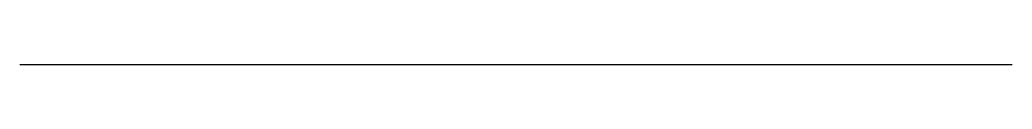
# Model space of a CAD drawing. Header units: metres. Extents: x 478350 to 479350, y 1825744 to 1825744.
import ezdxf

# ---------------------------------------------------------------- set-up
doc = ezdxf.new("R2010")
doc.units = ezdxf.units.M
doc.layers.add('ROAD_CL', color=7, linetype='Continuous')

msp = doc.modelspace()

# ---------------------------------------------------------------- linework, layer by layer
at = {"layer": 'ROAD_CL'}
msp.add_lwpolyline([(478350, 1825744), (479350, 1825744)], dxfattribs=at)

doc.saveas('drawing.dxf')
